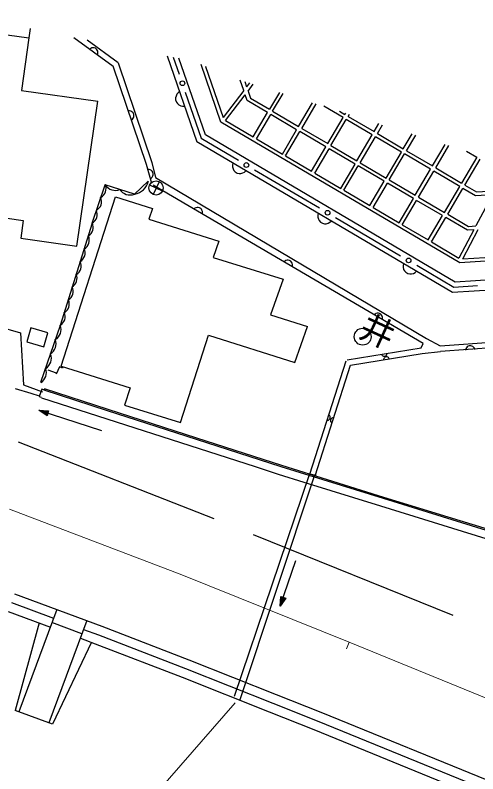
# Model space of a CAD drawing. Units: millimetres, scale not verified. Extents: x 40000 to 680000, y 20000 to 380000.
# Drawn here: x 286894 to 311478, y 289900 to 330190 of the extents above; entities that cross this region are included whole.
import ezdxf
from ezdxf.enums import TextEntityAlignment as Align

# ---------------------------------------------------------------- set-up
doc = ezdxf.new("R2010")
doc.units = ezdxf.units.MM
doc.header["$LTSCALE"] = 1000
doc.linetypes.add('CHAIN', pattern=[18.5, 12, -1.5, 3.5, -1.5])
for name, color, linetype, lineweight in [('M-BGD', 7, 'Continuous', 25), ('M-BMK', 2, 'CHAIN', 13), ('M-STR-HTXT', 7, 'Continuous', 13), ('M-STR-STRC', 7, 'Continuous', 25)]:
    doc.layers.add(name, color=color, linetype=linetype, lineweight=lineweight)
doc.styles.add('ＭＳ ゴシック', font='')
doc.styles.get('ＭＳ ゴシック').set_extended_font_data('MS Gothic')

msp = doc.modelspace()

# ---------------------------------------------------------------- linework, layer by layer
at = {"layer": 'M-BGD'}
for p, q in [((279065, 330190), (287621, 328987)), ((287685, 329474), (287621, 328987)), ((287621, 328987), (287227, 326185)), ((290018, 329010), (292108, 327476)), ((292362, 327662), (290714, 328871)), ((290913, 328427), (290861, 328391)), ((290967, 328450), (290913, 328427)), ((291037, 328461), (290967, 328450)), ((291095, 328455), (291037, 328461)), ((291155, 328436), (291095, 328455)), ((291219, 328389), (291155, 328436)), ((291256, 328337), (291219, 328389)), ((291278, 328283), (291256, 328337)), ((291264, 328095), (291284, 328155)), ((291289, 328213), (291278, 328283)), ((291284, 328155), (291289, 328213)), ((294975, 328023), (296545, 323462)), ((292362, 327662), (294164, 322363)), ((295298, 327959), (295609, 327052)), ((296999, 323833), (295599, 327899)), ((297824, 324508), (296770, 327569)), ((293880, 322266), (292108, 327476)), ((297016, 327469), (297950, 324756)), ((297026, 327440), (297045, 327457)), ((299042, 326193), (298853, 326742)), ((299090, 326667), (299188, 326384)), ((299342, 326588), (299188, 326384)), ((299266, 326157), (299545, 326525)), ((287227, 326185), (291278, 325615)), ((295489, 325988), (295440, 325886)), ((295549, 326059), (295489, 325988)), ((295630, 326121), (295549, 326059)), ((295934, 326106), (296777, 323652)), ((299042, 326193), (297950, 324756)), ((298076, 324591), (299120, 325965)), ((299227, 325654), (299120, 325965)), ((299266, 326157), (299393, 325789)), ((300931, 326090), (300403, 325194)), ((300575, 325092), (301127, 326029)), ((290175, 317928), (291278, 325615)), ((295440, 325886), (295420, 325795)), ((295420, 325795), (295421, 325694)), ((295421, 325694), (295463, 325573)), ((295463, 325573), (295524, 325492)), ((300301, 325022), (299227, 325654)), ((299393, 325789), (300403, 325194)), ((295524, 325492), (295596, 325432)), ((295596, 325432), (295697, 325383)), ((295697, 325383), (295789, 325363)), ((295789, 325363), (295890, 325364)), ((301953, 324281), (302693, 325538)), ((302125, 324179), (302889, 325476)), ((304315, 324747), (303288, 325351)), ((292977, 325108), (292913, 325108)), ((293034, 325096), (292977, 325108)), ((293097, 325065), (293034, 325096)), ((293141, 325027), (293097, 325065)), ((293180, 324977), (293141, 325027)), ((293162, 324717), (293194, 324781)), ((293206, 324901), (293180, 324977)), ((293194, 324781), (293206, 324838)), ((293206, 324838), (293206, 324901)), ((299540, 323729), (300301, 325022)), ((299712, 323628), (300473, 324920)), ((301851, 324109), (300473, 324920)), ((300575, 325092), (301953, 324281)), ((303503, 323368), (304315, 324747)), ((304131, 325087), (304416, 324919)), ((304416, 324919), (304455, 324985)), ((304588, 324817), (304651, 324924)), ((304588, 324817), (305966, 324006)), ((293074, 324635), (293125, 324673)), ((293125, 324673), (293162, 324717)), ((310513, 317033), (297824, 324508)), ((298076, 324591), (299540, 323729)), ((303675, 323267), (304487, 324645)), ((305864, 323834), (304487, 324645)), ((305966, 324006), (306217, 324433)), ((306138, 323904), (306413, 324371)), ((301090, 322816), (301851, 324109)), ((301262, 322715), (302023, 324007)), ((303401, 323196), (302023, 324007)), ((302125, 324179), (303503, 323368)), ((296777, 323652), (298753, 322489)), ((310272, 316015), (296999, 323833)), ((299712, 323628), (301090, 322816)), ((305052, 322455), (305864, 323834)), ((305225, 322354), (306037, 323732)), ((307414, 322921), (306037, 323732)), ((306138, 323904), (307516, 323093)), ((307516, 323093), (307980, 323880)), ((307688, 322991), (308176, 323819)), ((310139, 315455), (296545, 323462)), ((302640, 321903), (303401, 323196)), ((303675, 323267), (305052, 322455)), ((309066, 322180), (309742, 323328)), ((309238, 322078), (309938, 323266)), ((302812, 321802), (303573, 323094)), ((304951, 322283), (303573, 323094)), ((306602, 321542), (307414, 322921)), ((306775, 321441), (307587, 322819)), ((308964, 322008), (307587, 322819)), ((307688, 322991), (309066, 322180)), ((310870, 322974), (311428, 322646)), ((294164, 322363), (294343, 321568)), ((298466, 322331), (298445, 322232)), ((301262, 322715), (302640, 321903)), ((305225, 322354), (306602, 321542)), ((311428, 322646), (310616, 321267)), ((310788, 321166), (311600, 322544)), ((294161, 321243), (293881, 322252)), ((294017, 321993), (293954, 321996)), ((294073, 321977), (294017, 321993)), ((294135, 321942), (294073, 321977)), ((294177, 321902), (294135, 321942)), ((298445, 322232), (298445, 322139)), ((298445, 322139), (298474, 322029)), ((298474, 322029), (298518, 321947)), ((298518, 321947), (298585, 321871)), ((299079, 321858), (299155, 321925)), ((299614, 321982), (303062, 319953)), ((304190, 320990), (304951, 322283)), ((304362, 320889), (305123, 322181)), ((306501, 321370), (305123, 322181)), ((308152, 320629), (308964, 322008)), ((309238, 322078), (310616, 321267)), ((294087, 321514), (294139, 321549)), ((294139, 321549), (294180, 321591)), ((294212, 321849), (294177, 321902)), ((294180, 321591), (294215, 321653)), ((294234, 321772), (294212, 321849)), ((294215, 321653), (294230, 321709)), ((294230, 321709), (294234, 321772)), ((294343, 321568), (308750, 313022)), ((298585, 321871), (298695, 321806)), ((298695, 321806), (298794, 321785)), ((298794, 321785), (298887, 321785)), ((298887, 321785), (298997, 321814)), ((298997, 321814), (299079, 321858)), ((302812, 321802), (304190, 320990)), ((308325, 320528), (309137, 321906)), ((310514, 321095), (309137, 321906)), ((290989, 319141), (291676, 321188)), ((293243, 320688), (291676, 321188)), ((293968, 321369), (293243, 320688)), ((294729, 320848), (294047, 321159)), ((308575, 312746), (294218, 321170)), ((294543, 321345), (294232, 320662)), ((305740, 320077), (306501, 321370)), ((305912, 319976), (306673, 321268)), ((308051, 320457), (306673, 321268)), ((306775, 321441), (308152, 320629)), ((310788, 321166), (311408, 320800)), ((304362, 320889), (305740, 320077)), ((309702, 319716), (310514, 321095)), ((309875, 319615), (310687, 320993)), ((311360, 320597), (310687, 320993)), ((311408, 320800), (312358, 320863)), ((289345, 311550), (292233, 320544)), ((292233, 320544), (294197, 319930)), ((307290, 319164), (308051, 320457)), ((307462, 319063), (308223, 320355)), ((309601, 319544), (308223, 320355)), ((308325, 320528), (309702, 319716)), ((312249, 320655), (311360, 320597)), ((312249, 320655), (311374, 318994)), ((294197, 319930), (293992, 319351)), ((296443, 319934), (296395, 319892)), ((296494, 319962), (296443, 319934)), ((296562, 319980), (296494, 319962)), ((296621, 319980), (296562, 319980)), ((296682, 319967), (296621, 319980)), ((296751, 319927), (296682, 319967)), ((296793, 319879), (296751, 319927)), ((305912, 319976), (307290, 319164)), ((296821, 319828), (296793, 319879)), ((296839, 319760), (296821, 319828)), ((296826, 319639), (296839, 319701)), ((296839, 319701), (296839, 319760)), ((302997, 319662), (302976, 319563)), ((302976, 319563), (302977, 319469)), ((308839, 318251), (309601, 319544)), ((309875, 319615), (310973, 318968)), ((286467, 319407), (287323, 319288)), ((287323, 319288), (287192, 318340)), ((290989, 319141), (289289, 313715)), ((293992, 319351), (297723, 318184)), ((302977, 319469), (303005, 319360)), ((303005, 319360), (303050, 319278)), ((303050, 319278), (303116, 319202)), ((303116, 319202), (303226, 319137)), ((303226, 319137), (303325, 319116)), ((303325, 319116), (303419, 319116)), ((303419, 319116), (303528, 319145)), ((303528, 319145), (303610, 319189)), ((303610, 319189), (303686, 319256)), ((303923, 319446), (307371, 317417)), ((309012, 318150), (309773, 319442)), ((310925, 318764), (309773, 319442)), ((307462, 319063), (308839, 318251)), ((311265, 318786), (310476, 317288)), ((310679, 317244), (311499, 318802)), ((311265, 318786), (310925, 318764)), ((310973, 318968), (311374, 318994)), ((287192, 318340), (290175, 317928)), ((297723, 318184), (297420, 317327)), ((309012, 318150), (310476, 317288)), ((297420, 317327), (301133, 316165)), ((301228, 317126), (301181, 317084)), ((301279, 317154), (301228, 317126)), ((301348, 317172), (301279, 317154)), ((301406, 317172), (301348, 317172)), ((301468, 317159), (301406, 317172)), ((301537, 317119), (301468, 317159)), ((301579, 317071), (301537, 317119)), ((313748, 317247), (310513, 317033)), ((310679, 317244), (313654, 317441)), ((301607, 317020), (301579, 317071)), ((301624, 316952), (301607, 317020)), ((301612, 316831), (301625, 316893)), ((301625, 316893), (301624, 316952)), ((307528, 316993), (307507, 316894)), ((307507, 316894), (307508, 316800)), ((307508, 316800), (307536, 316691)), ((307536, 316691), (307581, 316609)), ((308232, 316910), (310208, 315747)), ((307581, 316609), (307647, 316533)), ((307647, 316533), (307758, 316468)), ((307758, 316468), (307857, 316446)), ((307857, 316446), (307950, 316447)), ((307950, 316447), (308059, 316476)), ((308059, 316476), (308141, 316520)), ((308141, 316520), (308218, 316587)), ((301133, 316165), (300464, 314268)), ((313711, 316242), (310272, 316015)), ((313691, 315690), (310139, 315455)), ((310208, 315747), (311456, 315833)), ((300464, 314268), (302419, 313656)), ((306014, 314318), (305966, 314276)), ((306065, 314346), (306014, 314318)), ((306134, 314364), (306065, 314346)), ((306192, 314364), (306134, 314364)), ((306254, 314351), (306192, 314364)), ((306323, 314311), (306254, 314351)), ((306364, 314263), (306323, 314311)), ((284578, 314091), (287170, 313314)), ((306392, 314212), (306364, 314263)), ((306410, 314144), (306392, 314212)), ((306398, 314023), (306411, 314085)), ((306411, 314085), (306410, 314144)), ((287734, 313584), (287517, 312834)), ((288635, 313323), (287734, 313584)), ((289289, 313715), (288246, 310681)), ((301747, 311753), (302419, 313656)), ((287170, 313314), (287335, 310562)), ((288418, 312573), (288635, 313323)), ((295678, 308553), (297166, 313187)), ((297166, 313187), (301747, 311753)), ((287517, 312834), (288418, 312573)), ((308473, 312524), (308575, 312746)), ((308750, 313022), (309476, 312628)), ((309476, 312628), (313637, 312919)), ((304538, 311885), (308473, 312524)), ((308521, 312228), (309497, 312329)), ((313628, 312618), (309497, 312329)), ((310841, 312465), (310825, 312404)), ((310867, 312517), (310841, 312465)), ((310913, 312571), (310867, 312517)), ((310960, 312605), (310913, 312571)), ((311019, 312629), (310960, 312605)), ((311098, 312635), (311019, 312629)), ((311160, 312620), (311098, 312635)), ((311212, 312594), (311160, 312620)), ((311266, 312548), (311212, 312594)), ((311299, 312500), (311266, 312548)), ((311324, 312442), (311299, 312500)), ((304718, 311611), (308521, 312228)), ((306357, 312181), (306375, 312147)), ((306375, 312147), (306397, 312120)), ((306397, 312120), (306432, 312095)), ((306432, 312095), (306464, 312083)), ((306464, 312083), (306502, 312076)), ((306477, 311933), (306471, 311895)), ((306490, 311965), (306477, 311933)), ((306515, 312000), (306490, 311965)), ((306502, 312076), (306549, 312084)), ((306542, 312022), (306515, 312000)), ((306576, 312040), (306542, 312022)), ((306549, 312084), (306583, 312102)), ((306623, 312047), (306576, 312040)), ((306583, 312102), (306609, 312124)), ((306609, 312124), (306634, 312159)), ((306660, 312041), (306623, 312047)), ((306634, 312159), (306647, 312191)), ((306647, 312191), (306653, 312229)), ((306693, 312028), (306660, 312041)), ((306727, 312004), (306693, 312028)), ((306750, 311977), (306727, 312004)), ((306767, 311943), (306750, 311977)), ((289247, 311506), (289080, 311128)), ((289413, 311443), (289247, 311506)), ((289345, 311550), (293003, 310399)), ((289441, 311513), (289413, 311443)), ((302548, 305818), (304473, 311830)), ((302834, 305727), (304718, 311611)), ((289082, 311176), (288649, 311333)), ((286886, 310365), (287724, 310107)), ((287335, 310562), (288352, 310195)), ((288308, 310324), (288169, 309934)), ((288478, 310273), (288308, 310324)), ((288410, 310300), (291790, 309193)), ((288432, 310367), (291811, 309259)), ((288500, 310345), (288478, 310273)), ((293003, 310399), (292711, 309487)), ((287724, 310107), (288167, 309982)), ((288169, 309934), (288270, 309899)), ((299660, 306198), (288313, 309848)), ((292711, 309487), (295678, 308553)), ((288154, 309205), (288673, 309186)), ((288587, 308919), (288154, 309205)), ((288154, 309205), (291477, 308141)), ((288287, 309162), (288641, 309154)), ((288580, 308963), (288287, 309162)), ((288363, 309138), (288610, 309122)), ((288573, 309007), (288363, 309138)), ((288477, 309101), (288579, 309090)), ((288567, 309051), (288477, 309101)), ((288579, 309090), (288567, 309051)), ((288610, 309122), (288573, 309007)), ((288641, 309154), (288580, 308963)), ((288673, 309186), (288587, 308919)), ((291790, 309193), (296515, 307676)), ((291811, 309259), (296536, 307743)), ((303465, 308681), (303503, 308682)), ((303503, 308682), (303537, 308690)), ((303537, 308690), (303575, 308709)), ((303587, 308944), (303557, 308967)), ((303575, 308709), (303601, 308732)), ((303610, 308918), (303587, 308944)), ((303601, 308732), (303624, 308763)), ((303630, 308880), (303610, 308918)), ((303624, 308763), (303638, 308808)), ((303638, 308846), (303630, 308880)), ((303638, 308808), (303638, 308846)), ((303663, 308730), (303649, 308684)), ((303649, 308684), (303649, 308646)), ((303649, 308646), (303657, 308612)), ((303686, 308761), (303663, 308730)), ((303712, 308784), (303686, 308761)), ((303750, 308803), (303712, 308784)), ((303784, 308811), (303750, 308803)), ((303822, 308812), (303784, 308811)), ((303657, 308612), (303677, 308575)), ((303677, 308575), (303700, 308548)), ((303700, 308548), (303730, 308526)), ((296515, 307676), (301016, 306222)), ((296536, 307743), (301037, 306289)), ((301016, 306222), (306451, 304532)), ((301037, 306289), (306472, 304599)), ((302528, 305824), (298526, 294006)), ((300883, 305803), (299660, 306198)), ((302892, 305740), (302548, 305818)), ((302790, 305711), (298805, 293780)), ((302250, 305378), (300883, 305803)), ((306321, 304112), (302250, 305378)), ((306472, 304599), (314025, 302267)), ((306451, 304532), (314004, 302201)), ((313874, 301780), (306321, 304112)), ((300983, 298801), (301814, 301228)), ((286864, 299467), (291499, 297743)), ((286691, 298998), (288938, 298162)), ((300983, 298801), (301013, 299320)), ((301278, 299229), (300983, 298801)), ((301013, 299320), (301278, 299229)), ((301029, 298934), (301044, 299288)), ((301234, 299223), (301029, 298934)), ((301044, 299288), (301234, 299223)), ((301055, 299009), (301076, 299256)), ((301189, 299217), (301055, 299009)), ((301076, 299256), (301189, 299217)), ((301094, 299123), (301107, 299224)), ((301145, 299211), (301094, 299123)), ((301107, 299224), (301145, 299211)), ((289112, 298631), (287090, 293195)), ((286519, 298529), (288763, 297694)), ((288178, 297911), (286902, 293265)), ((290705, 298038), (288683, 292602)), ((290444, 297335), (288851, 297928)), ((290531, 297569), (291322, 297275)), ((291499, 297743), (296126, 295958)), ((290357, 297101), (291145, 296808)), ((291322, 297275), (295944, 295492)), ((290942, 296883), (288870, 292532)), ((291145, 296808), (295762, 295026)), ((296126, 295958), (300761, 294119)), ((295944, 295492), (300577, 293655)), ((295762, 295026), (300392, 293190)), ((300761, 294119), (303136, 293172)), ((300577, 293655), (302947, 292709)), ((288870, 292532), (286902, 293265)), ((300392, 293190), (302759, 292246)), ((303136, 293172), (373967, 264355)), ((302947, 292709), (372259, 264510)), ((302759, 292246), (372071, 264047))]:
    msp.add_line(p, q, dxfattribs=at)
for centre, radius in [((295782, 326573), 125), ((299623, 323678), 0.1), ((301186, 322767), 0.1), ((299179, 322232), 125), ((302720, 321855), 0.1), ((294380, 321012), 375), ((304277, 320933), 0.1), ((305817, 320032), 0.1), ((303490, 319699), 125), ((307374, 319110), 0.1), ((308936, 318199), 0.1), ((307801, 317166), 125), ((305360, 313116), 450)]:
    msp.add_circle(centre, radius, dxfattribs=at)
for centre, radius, start, end in [((291199, 320976), 522, 297.8308, 25.0381), ((292222, 321524), 638, 212.1971, 292.3843), ((293098, 321575), 900, 279.654, 346.7714), ((292990, 321280), 638, 212.1982, 292.3793), ((290964, 320286), 522, 297.8308, 25.0364), ((290735, 319607), 522, 297.8162, 25.0364), ((290528, 318918), 515, 299.0043, 26.2156), ((290321, 318229), 515, 299.0043, 26.21), ((290097, 317561), 515, 299.0043, 26.21), ((289890, 316872), 515, 299.0043, 26.21), ((289666, 316205), 515, 299.0043, 26.21), ((289464, 315527), 515, 299.0043, 26.21), ((289257, 314838), 515, 299.0043, 26.21), ((289033, 314171), 515, 298.9939, 26.21), ((288720, 313489), 611, 300.0062, 22.0469), ((288454, 312731), 611, 300.0062, 22.0466), ((288210, 311963), 611, 300.0062, 22.0466), ((287944, 311204), 611, 300.007, 22.0466)]:
    msp.add_arc(centre, radius, start, end, dxfattribs=at)
at = {"layer": 'M-BMK'}
for p, q in [((286585, 303955), (295743, 300465)), ((295743, 300465), (304638, 296883)), ((304502, 296530), (304638, 296883)), ((304638, 296883), (364344, 272482))]:
    msp.add_line(p, q, dxfattribs=at)
at = {"layer": 'M-STR-HTXT'}
msp.add_line((298575, 293672), (290593, 284503), dxfattribs=at)
at = {"layer": 'M-STR-STRC'}
for p, q in [((297460, 303438), (287071, 307509)), ((310165, 298314), (299566, 302595))]:
    msp.add_line(p, q, dxfattribs=at)

# ---------------------------------------------------------------- texts
at = {"layer": 'M-BGD', "style": 'ＭＳ ゴシック'}
msp.add_text('井', height=1320, rotation=335.3, dxfattribs=at).set_placement((304893, 312818), align=Align.BOTTOM_LEFT)

doc.saveas('drawing.dxf')
